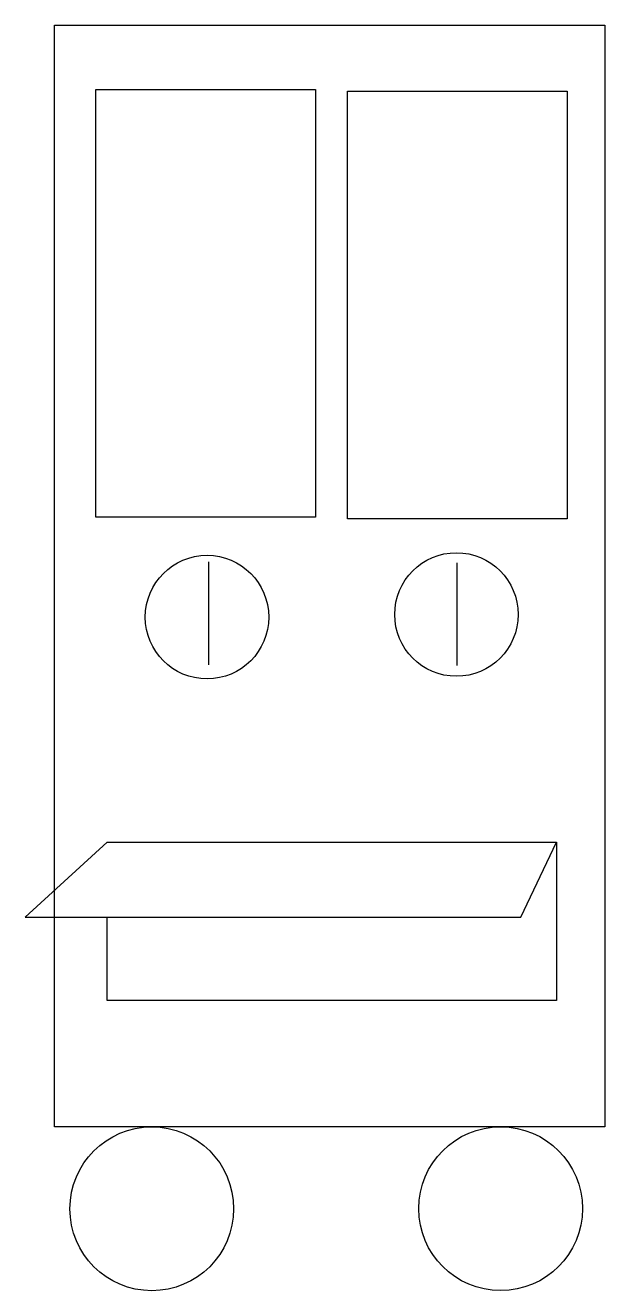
# Model space of a CAD drawing. Header units: millimetres. Extents: x 20911 to 21552, y 1577 to 2978.
import ezdxf

# ---------------------------------------------------------------- set-up
doc = ezdxf.new("R2010")
doc.units = ezdxf.units.MM

msp = doc.modelspace()

# ---------------------------------------------------------------- linework, layer by layer
for p, q in [((21113.4, 2383.9), (21113.4, 2270.1)), ((21388.6, 2383), (21388.6, 2269.2)), ((21001.1, 2073.8), (20910.6, 1990.9)), ((21459.6, 1990.9), (21499.2, 2073.8)), ((20910.6, 1990.9), (21459.6, 1990.9))]:
    msp.add_line(p, q)
for points in [[(20942.9, 2977.9), (21552.5, 2977.9), (21552.5, 1758.7), (20942.9, 1758.7)], [(20988.6, 2906.7), (21231.9, 2906.7), (21231.9, 2433.4), (20988.6, 2433.4)], [(21267.5, 2904.9), (21510.9, 2904.9), (21510.9, 2431.5), (21267.5, 2431.5)]]:
    msp.add_lwpolyline(points, close=True)
msp.add_lwpolyline([(21001.1, 2073.8), (21499.2, 2073.8), (21499.2, 1898.5), (21001.1, 1898.5), (21001.1, 1990.9)])
for centre, radius in [((21111.9, 2322.9), 68.4), ((21388.2, 2325.8), 68.4), ((21050.7, 1668), 90.7), ((21437.2, 1668.2), 90.7)]:
    msp.add_circle(centre, radius)

doc.saveas('drawing.dxf')
